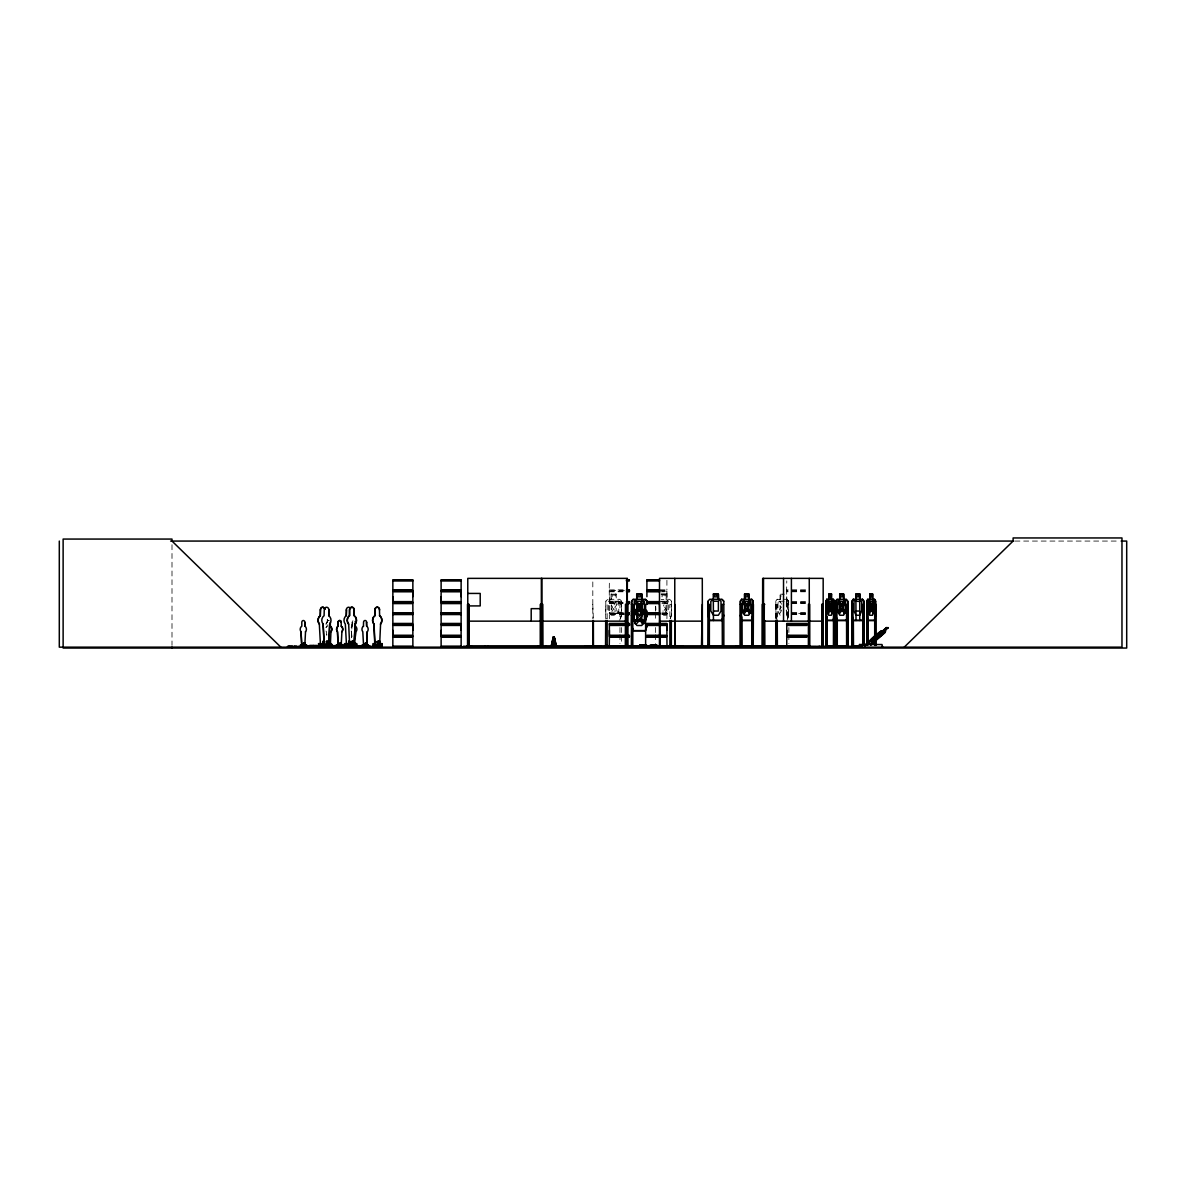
<?xml version="1.0" encoding="UTF-8"?>
<svg xmlns="http://www.w3.org/2000/svg" width="1186" height="1186" viewBox="0 0 1186 1186"><rect width="100%" height="100%" fill="white"/><g stroke="black" fill="none" stroke-linecap="round" stroke-linejoin="round"><path stroke-width="0.75" stroke-dasharray="5 3.75" d="M609.382 596.691L609.382 601.673L612.599 607.217L609.204 613.607L624.385 613.607L609.352 613.592L610.864 613.458L613.711 608.374C615.83 616.32 622.072 614.748 614.763 607.262C621.597 600.264 616.053 598.248 613.622 606.031C613.577 600.917 608.033 599.701 609.382 603.585L609.367 618.721M666.903 596.691L666.903 589.857L659.505 589.798M786.778 596.691L786.644 602.236L787.978 602.295M624.444 590.495L609.233 590.495L609.382 580.903M666.917 618.721L667.14 602.444L661.996 602.295M787.978 590.495L786.615 590.495L786.778 580.903M786.778 589.857L788.112 589.798M788.112 601.613L786.763 601.613L786.644 590.435M351.323 636.096L352.049 624.073A5.352 4.625 -90 0 0 352.791 622.961M351.412 637.816L352.049 624.073M609.382 589.916L624.385 589.798M666.932 603.526L661.907 603.585M661.921 613.963L668.178 613.488L664.694 607.262C671.825 600.057 665.539 598.456 663.552 606.031M786.778 613.458L788.082 613.088M787.119 620.352L788.69 615.282L788.69 601.154L787.074 599.286M787.608 618.781L788.69 615.282M619.655 620.352L621.42 615.252M620.382 618.781L621.597 615.282L621.597 601.154L619.729 599.286L607.469 599.286L605.794 601.169L605.794 615.282L606.876 618.781M670.164 618.647L671.335 615.252M670.312 618.781L671.513 615.282L671.513 601.154L669.66 599.286L661.165 599.464M786.644 602.177L786.763 618.721M609.248 602.236L624.444 602.295M786.733 613.547L788.082 613.977M667.081 591.102L659.535 591.102M609.248 590.435L609.367 601.613L624.385 601.613M781.559 610.019C779.246 617.565 776.637 611.175 781.396 607.217C776.652 603.481 779.513 597.344 781.515 604.489M775.733 618.632L775.718 601.169L777.186 599.286M776.919 604.371L776.919 618.632L775.955 615.252L775.822 601.169L777.245 599.464M605.972 601.243L607.558 599.464M663.997 613.607L667.14 613.281L661.921 613.073M624.385 613.933L609.144 613.755L624.385 613.088M609.411 612.791L624.355 612.821M666.888 614.585L661.892 614.585M786.778 612.806L788.156 612.806M1014.934 541.068L1119.376 541.068M791.759 589.798L806.436 589.798M659.535 590.495L667.081 590.48M791.685 590.495L806.569 590.495M609.248 591.206L624.444 591.102M786.644 591.147L787.978 591.102M791.685 591.102L806.569 591.102M609.367 591.784L624.385 591.784M659.505 591.784L666.917 591.784L667.036 602.236M786.763 591.784L788.112 591.784M791.759 591.784L806.436 591.784M660.987 594.023L666.25 594.023L666.072 599.464L668.711 601.228L668.711 611.042L666.072 615.252L661.165 615.252M616.157 594.201L611.235 594.201L611.235 599.464L608.611 601.228L608.611 611.042L611.235 615.252L616.157 615.252L618.781 611.042L618.781 601.228L616.157 599.464L616.32 594.023L611.057 594.023L611.057 599.286M661.165 594.201L666.072 594.201M777.082 599.286L780.255 599.464L780.255 594.201L784.154 594.201L780.003 594.023L780.151 599.464L778.001 601.228L778.001 611.042L780.151 615.252M784.302 599.286L787.178 599.286M661.165 601.228L666.072 601.228L666.072 611.042L662.796 611.042M784.154 601.228L780.151 601.228L780.151 611.042M787.015 599.464L788.69 601.154M659.505 601.613L666.917 601.613M791.774 601.613L806.436 601.613M791.685 602.295L806.569 602.295M609.233 602.903L624.444 602.903M664.086 602.903L667.066 602.903M786.615 602.903L787.978 602.903M791.685 602.903L806.569 602.903M609.367 603.585L624.385 603.585M786.763 603.585L788.112 603.585M791.759 603.585L806.436 603.585M592.792 604.371L593.356 618.707M621.42 604.371L619.967 604.371L619.967 618.632M671.335 604.371L669.882 604.371L669.882 618.632M775.733 604.371L777.245 604.371L777.245 618.632M788.868 604.371L787.371 604.371L787.371 618.632M661.892 612.791L666.903 612.806M791.774 612.806L806.421 612.806M791.759 613.073L806.45 613.088M661.892 613.473L666.903 613.458M791.759 613.592L806.45 613.473L794.175 613.607M791.759 613.963L806.45 613.977M624.37 614.556L609.411 614.585M786.792 614.585L788.156 614.556M791.774 614.556L806.421 614.556M775.822 615.282L777.141 620.53M327.114 622.309L327.232 622.309A1.779 1.542 -90 0 1 329.174 620.589A1.779 1.542 -90 0 0 327.114 622.309L327.232 626.164A3.573 3.084 -90 0 0 326.106 627.468M352.272 626.164L352.168 622.309L352.272 626.164A3.573 3.084 -90 0 0 351.145 627.468M327.232 626.164L327.114 626.164A3.573 3.084 -90 0 0 325.987 627.468M351.871 636.926L351.53 631.767L351.768 636.926M666.962 613.607L663.641 608.374M788.868 627.542L788.868 632.894M788.868 634.673L788.868 643.598M788.586 601.154L788.542 618.632M787.682 604.371L787.682 618.632M786.303 601.228L786.303 611.042M780.862 595.075L780.862 596.84M776.059 604.371L776.059 618.632M671.335 601.228L671.335 618.632M666.917 580.325L666.903 589.798M655.725 606.461L655.902 610.004M655.621 606.15L655.621 611.502M655.621 613.281L655.621 620.411M655.621 627.542L655.621 632.894M655.621 634.673L655.621 643.598M621.42 601.228L621.42 618.632M621.42 627.542L621.42 643.598M619.967 627.542L619.967 632.894M619.967 634.673L619.967 643.598M607.158 618.632L607.158 604.371L605.705 604.371L605.705 618.632M592.807 581.926L592.807 618.707M172 544.73L172 645.332M351.634 631.767A3.573 3.084 -90 0 1 351.145 631.041M352.168 622.309A1.779 1.542 -90 0 1 352.939 620.767M325.987 631.041A3.573 3.084 -90 0 0 326.476 631.767L326.758 635.207L326.476 631.767A3.573 3.084 -90 0 1 326.106 631.041M615.267 595.075L612.109 595.075L612.109 596.84L615.267 596.84L615.267 595.075M665.198 595.075L662.04 595.075L662.04 596.84L665.198 596.84L665.198 595.075M616.157 601.228L611.235 601.228L611.235 611.042L616.157 611.042L616.157 601.228M326.046 624.073A5.352 4.625 -90 0 0 326.787 617.61A5.352 4.625 -90 0 1 325.883 624.073"/><path stroke-width="1.5" d="M392.848 635.266L392.848 625.437L412.861 625.437L412.847 635.266L392.848 635.266L392.862 630.344M392.848 601.613L392.848 591.784L412.861 591.784L412.847 601.613L392.848 601.613L392.862 596.691M412.847 630.344L412.847 625.437M412.847 596.691L412.847 591.784M441.118 635.266L441.118 625.437L461.132 625.437L461.117 635.266L441.118 635.266L441.133 630.344M441.118 601.613L441.118 591.784L461.132 591.784L461.117 601.613L441.118 601.613L441.133 596.691M461.117 630.344L461.117 625.437M461.117 596.691L461.117 591.784M624.385 635.266L609.367 635.266L609.382 630.344M666.903 630.344L666.903 625.437L646.904 625.437M806.777 635.266L786.763 635.266L786.778 630.344M585.054 646.933L601.109 647.126L601.109 646.266M585.054 646.34L601.109 646.281M619.611 647.126L619.626 646.266M635.666 646.933L609.263 646.77L609.367 637.238L624.385 637.238M635.666 646.34L609.411 646.444M667.021 647.126L666.903 637.238L646.904 637.238M667.021 646.34L656.911 646.474M683.077 646.933L656.911 646.726M683.077 646.34L656.911 646.444M553.284 647.022L553.699 636.882M305.528 631.767L304.787 645.525L301.689 645.525L301.051 631.767A3.573 3.084 -90 0 1 301.807 626.164L301.807 622.309A1.779 1.542 -90 0 1 303.349 620.53A1.779 1.542 -90 0 1 304.891 622.309L304.891 626.164A3.573 3.084 -90 0 1 305.528 631.767L305.425 631.767M328.715 644.739L329.678 624.103A5.352 4.625 -90 0 0 328.715 615.697L328.893 609.915L328.715 615.697M330.316 645.525L330.968 631.767A3.573 3.084 -90 0 0 330.316 626.164L330.316 622.309M341.168 645.525L341.909 631.767A3.573 3.084 -90 0 0 341.271 626.164L341.168 622.309A1.779 1.542 -90 0 0 339.611 620.53A1.779 1.542 -90 0 0 338.069 622.309L338.069 626.164A3.573 3.084 -90 0 0 337.432 631.767L338.069 645.525L341.271 645.525M348.669 624.088L348.491 624.088A5.352 4.625 -90 0 1 349.455 615.682L349.455 609.9A2.668 2.313 -90 0 1 351.768 607.232A2.668 2.313 -90 0 1 354.095 609.9L354.095 615.682A5.352 4.625 -90 0 1 355.044 624.088L354.095 644.71L355.207 624.088A5.352 4.625 -90 0 0 354.258 615.682L354.258 609.9A2.668 2.313 -90 0 0 351.945 607.232A2.668 2.313 -90 0 0 349.618 609.9L349.618 615.682A5.352 4.625 -90 0 0 348.669 624.088L349.618 644.71M355.163 643.79C354.495 642.412 353.487 649.854 356.008 631.767A3.573 3.084 -90 0 0 355.37 626.164L355.37 622.309A1.779 1.542 -90 0 0 355.163 621.42M366.533 645.51L367.289 631.753L366.637 645.51L363.45 645.51M378.082 644.695L374.82 644.695L373.872 624.073A5.352 4.625 -90 0 1 374.82 615.653L374.82 609.886A2.668 2.313 -90 0 1 377.148 607.202A2.668 2.313 -90 0 1 379.461 609.886L379.624 615.653A5.352 4.625 -90 0 1 380.587 624.073L379.624 644.695M331.116 645.747L330.924 643.657M337.432 645.614L320.516 645.851M304.58 644.102L303.142 643.672L304.609 643.568M323.155 642.723C322.933 640.336 324.386 643.494 323.926 641.522M323.882 642.086C324.682 642.026 323.111 642.278 324.445 642.16M327.84 641.656C327.647 642.471 328.611 642.515 327.01 641.656M340.426 643.731L339.67 643.598L340.96 643.479M340.782 643.375L339.493 643.79L340.871 644.176M349.396 641.789L349.218 642.56L350.211 641.433M349.307 642.664L348.536 642.086L349.633 641.611M349.277 642.56L348.699 641.522L350.33 642.56M353.873 641.789L351.605 642.278M351.605 641.937L354.051 642.189L352.909 641.626M355.044 644.102L354.214 643.79L355.044 643.479M365.673 643.39C366.192 644.517 365.244 643.005 366.326 644.087M366.029 643.968L364.977 644.087M377.444 642.501L378.749 641.433M378.349 642.56C381.18 641.952 375.903 642.041 377.919 641.789M378.601 641.463C380.647 643.064 376.599 642.115 378.897 641.463M377.8 642.664L377.059 641.759L378.349 642.041M378.571 641.611L379.135 642.16L377.326 641.759M303.779 644.102L304.402 643.479M323.526 642.263L323.407 642.071M327.603 642.175L326.535 641.878L326.832 642.604M329.841 643.375L329.812 644.102M340.13 643.909L340.367 644.013M348.847 641.463L350.359 642.723L349.381 642.263M349.781 641.552L349.811 641.789M353.384 641.448L351.901 642.367L353.947 642.115M353.873 642.441L351.634 642.278M353.458 641.834L351.871 641.537M357.075 646.859L356.319 647.111L356.823 643.642L354.658 643.479M366.163 643.346L365.733 643.553M366.237 643.879L365.792 643.494M378.512 642.56L377.4 641.789M377.622 642.204L378.319 642.723M551.935 647.022L553.477 636.882M551.594 647.022L553.432 636.882L554.218 636.882L556.59 647.022L554.203 636.882M833.209 620.352L834.143 615.252M874.453 620.53L875.594 615.282L875.594 601.154L874.571 599.286L867.692 599.286L866.877 601.243L866.862 645.377M875.594 615.282L874.601 620.53L867.663 620.53L866.773 615.282M551.09 647.022L553.343 636.882L550.971 647.022M756.846 646.34L756.846 646.933M770.351 646.34L770.455 647.052M859.85 647.052L859.791 644.532M846.27 620.53L847.738 615.282L847.738 601.154L846.241 599.286L837.019 599.286L835.759 601.169L835.759 615.282L836.99 620.53L846.389 620.53L847.738 615.282M863.838 645.377L863.868 601.124L863.704 615.252L862.37 620.352L853.223 620.352M862.474 620.53L863.838 615.282M323.037 642.56L322.711 641.834M326.817 642.782L326.521 641.567L327.514 642.13M329.752 644.176L330.004 643.479M349.144 642.501L348.877 641.463M353.191 642.738L351.782 641.641M352.894 642.59L353.087 641.537M365.51 644.087L365.244 643.331L365.599 644.087M751.657 620.53L753.229 615.282L751.761 620.53L741.576 620.53L740.36 615.282M756.549 646.34L756.624 647.156M326.639 642.427L327.455 642.471M329.916 643.909L329.411 644.013M339.908 643.598L340.53 644.117M830.482 646.34L830.571 647.156M841.082 646.34L841.156 647.156M846.626 647.007L846.522 604.371L847.975 604.371L847.96 647.156M322.977 641.923L324.43 641.952M328.122 641.967L328.492 642.456M349.974 641.789L350.537 641.878M377.815 642.56L377.622 641.937M378.601 642.175L377.741 641.789M639.076 606.372L639.373 605.557L639.002 606.357M744.764 647.052L744.927 646.266L744.956 647.156M770.396 647.126L748.766 646.266M770.93 647.052L771.093 646.266L771.122 647.156M771.004 647.007L780.225 647.052M780.314 646.34L780.418 647.156M647.067 615.252L645.317 620.352L633.205 620.352M647.245 615.282L645.436 620.53L633.072 620.53L631.456 615.282M647.067 625.511L645.317 630.596L633.205 630.596L631.634 625.511M647.245 625.541L645.436 630.774L633.087 630.774L631.456 625.541L631.634 601.243L633.131 599.286L645.392 599.286L647.245 601.154M723.638 615.252L721.889 620.352L709.777 620.352M723.816 615.282L722.007 620.53L709.643 620.53L708.012 615.282M326.224 641.952L328.285 641.567M328.448 642.056L327.721 641.952M328.463 642.456L327.351 641.67L328.285 642.693M352.538 641.937L352.538 642.397M353.813 642.234L353.146 641.819M884.222 631.011L876.662 638.409L871.132 641.092L886.505 627.527L882.71 631.145M540.238 647.126L540.223 645.599L542.966 645.599M540.994 647.007L540.831 645.599M825.93 647.156L825.975 601.169L826.864 599.286M826.064 601.243L826.909 599.464M867.841 599.286L867.01 601.243L867.811 620.53M884.771 632.257L885.512 630.893L874.556 641.226C856.737 652.374 874.542 634.525 881.509 630.893L882.784 631.026M322.725 641.522L322.859 642.634M327.573 641.67L328.151 641.493M353.932 641.937L353.487 642.234M835.878 647.156L835.878 601.169L837.197 599.464M851.904 647.156L851.859 601.169L853.283 599.286M862.578 620.53L853.09 620.53L852.022 615.252L852.141 601.243L853.342 599.464M741.724 599.286L740.257 601.169L740.36 647.156M741.784 599.464L740.494 601.243L740.464 647.156M461.146 646.726L440.984 647.067M287.842 647.111C286.152 643.079 301.704 649.661 299.005 645.851M291.548 647.111L291.86 647.126M291.756 647.096L292.127 646.296M301.748 647.126L301.97 644.813M319.79 646.444L302.801 645.896L301.985 646.666M306.047 647.111L306.448 647.067M306.24 647.096L306.611 644.813L304.772 644.813L304.772 646.296M306.952 647.111L287.249 647.126M309.635 645.851L309.353 647.126M316.395 647.126L317.581 645.896M320.709 643.627L320.368 647.082M321.539 647.052L322.636 647.037L320.739 646.414M323.986 647.082L324.504 643.657M326.758 647.111L325.794 647.082L327.544 646.889M326.402 647.111L325.527 647.067M328.27 646.889L328.715 647.052M330.612 647.111L331.961 645.851M328.715 645.896L328.715 643.657L331.457 643.657L331.457 646.444L329.738 647.126M331.784 647.126L331.131 646.666M333.74 646.429L333.74 646.666M335.045 645.851L334.585 647.111L335.208 646.296M338.351 644.813L338.129 647.126M341.346 647.126L342.932 647.111L342.635 644.813M342.028 647.111L342.991 644.813L341.153 644.813M346.727 643.627L346.193 647.052L347.29 647.037M348.091 646.696L346.742 646.414M349.9 646.429C348.313 647.334 351.753 647.393 349.9 646.429L349.885 643.642M352.42 646.889L351.634 647.096L352.835 647.067M353.813 646.859L353.902 646.859M359.654 647.037L358.572 647.052L361.018 647.037L359.951 647.082M363.731 644.799L363.791 646.859M375.25 643.627L374.732 647.052L377.178 647.037L376.081 647.052M633.205 599.464L631.634 601.243L631.352 647.156M631.456 611.427L633.131 609.545L636.719 609.545L636.719 604.282L641.982 604.282L641.982 609.545L645.392 609.545L647.245 611.398M631.634 611.487L633.205 609.723L645.317 609.723M866.047 644.458L869.427 641.241M392.862 613.458L412.891 613.073L412.847 603.585L392.848 603.585L392.848 613.058M392.833 647.141L412.891 646.741L412.847 637.238L392.848 637.238L392.848 646.726M441.133 613.458L461.146 613.088M646.919 613.458L659.505 613.088M646.889 647.141L649.824 646.741M904.236 647.156L1013.111 541.068L1013.111 537.955L1121.971 537.955L1121.971 647.156L59.3 647.156L59.3 541.068M350.122 641.967L348.699 641.789M856.01 599.464L854.009 601.228L854.009 611.042L856.01 615.252L859.717 615.252L861.703 611.042L861.703 601.228L859.717 599.464M884.326 631.145L888.329 627.661L886.431 627.646M874.453 641.092L884.875 632.212M866.106 644.383L880.709 631.871L866.432 644.383M866.477 644.843L871.666 640.307M870.331 644.413L884.934 631.916L871.028 644.887M870.657 644.413L884.934 631.916M870.702 644.887L885.305 632.39M339.997 644.161L340.426 643.509M819.17 647.052L819.259 646.266L819.289 647.156M323.378 641.789L323.778 641.463M636.897 609.723L634.258 611.472L634.258 621.301L636.897 625.511L641.804 625.511L644.443 621.301L644.443 611.472L641.804 609.723M713.453 599.464L710.829 601.228L710.829 611.042L713.453 615.252L718.375 615.252L720.999 611.042L720.999 601.228L718.375 599.464L718.375 594.201L713.275 594.023L713.453 620.53M857.004 647.052L842.801 647.052M735.468 647.052L744.867 646.933M299.984 647.082L300.28 646.726M303.72 647.156L304.535 647.111M307.93 647.156L308.82 647.141M330.034 646.77L330.938 647.126M331.087 646.889L332.036 646.666L332.036 644.813L330.212 644.813M351.708 647.126L351.323 646.741M355.889 647.141L354.925 647.067L356.526 647.111M356.838 647.126L356.719 644.813M367.215 647.111L368.357 646.652L368.357 644.799L366.533 644.799L366.533 646.281M368.653 647.111L355.578 646.652M382.129 646.726L382.203 643.627L379.446 643.627M381.759 647.111L382.188 646.414L300.859 646.296L300.859 644.813M463.237 647.052L471.361 647.052M605.32 647.052L605.542 646.266M323.926 642.738L323.6 642.441M170.606 541.068L1013.674 541.068M1121.141 541.068L1126.7 541.068L1126.7 648.045L63.125 648.045L63.125 539.067L172 539.067L172 541.068L280.86 647.156M392.833 579.939L412.891 579.939M441.103 579.939L461.146 579.939M626.43 579.91L629.395 579.939M646.889 579.939L659.505 579.939M441.103 580.31L461.146 580.325M626.46 580.31L629.395 580.325M646.889 580.31L659.505 580.28M392.862 580.903L412.847 580.903M441.133 580.903L461.117 580.903M626.416 580.903L629.366 580.903M646.919 580.903L659.505 580.903M626.445 589.798L629.381 589.798M659.505 589.798L646.904 589.798L646.904 580.325M392.714 590.495L413.01 590.495M440.97 590.495L461.265 590.495M626.549 590.495L629.529 590.495M646.77 590.495L659.535 590.495M392.714 591.102L413.01 591.102M440.97 591.102L461.265 591.102M626.549 591.102L629.529 591.102M646.77 591.102L659.535 591.102M626.445 591.784L629.381 591.784M659.505 591.784L646.904 591.784L646.919 596.691M467.862 593.43L480.211 593.43L480.211 605.913L467.862 605.913M744.541 599.286L744.541 594.023L748.944 594.023L748.944 599.286M831.342 594.201L831.342 599.464L832.75 601.228L832.75 611.042L831.342 615.252L828.732 615.252L827.324 611.042L827.324 601.228L828.732 599.464L828.777 594.023L831.594 594.023L831.49 599.464M856.01 620.53L855.877 594.023L859.969 594.023M713.453 594.201L718.375 594.201L718.553 599.286M744.689 594.201L748.796 594.201M828.732 594.201L831.49 594.201M856.01 594.201L859.835 594.201L859.791 601.421L856.01 601.228M741.621 599.286L751.716 599.286L753.229 601.154L751.613 599.286M826.716 599.286L833.402 599.286L834.395 601.154L834.395 615.282L833.284 620.53L826.686 620.53M853.134 599.286L862.548 599.286M713.453 601.228L718.375 601.228L718.375 611.042L713.453 611.042M825.975 601.169L825.827 615.282L826.835 620.53M833.254 599.286L834.395 601.154M847.738 601.154L847.619 647.156M874.423 599.286L875.594 601.154M626.445 601.613L629.381 601.613M646.904 601.613L659.505 601.613M392.714 602.295L413.01 602.295M440.97 602.295L461.265 602.295M626.549 602.295L629.529 602.295M646.77 602.295L659.535 602.295M392.714 602.903L413.01 602.903M440.97 602.903L461.265 602.903M626.549 602.903L629.529 602.903M646.77 602.903L659.535 602.903M626.445 603.585L629.381 603.585M646.904 603.585L659.505 603.585M626.934 604.371L625.482 604.371L625.318 647.156M631.352 604.371L632.805 604.371L632.805 647.156M647.067 604.371L645.629 604.371L645.629 645.377M659.505 604.371L660.305 647.156M674.76 604.371L675.323 647.156M702.29 604.371L701.489 647.156M707.923 604.371L709.376 604.371L709.361 647.156M723.638 604.371L722.185 604.371L722.348 647.156M740.286 604.371L741.784 604.371M764.762 604.371L762.257 604.371L762.257 647.156L762.138 645.599L764.896 645.599M823.173 604.371L821.75 604.371L821.75 647.156L821.631 645.599L823.306 645.599L823.292 647.156M825.93 604.371L826.701 604.371L826.79 647.156M835.804 604.371L837.272 604.371M851.904 604.371L853.357 604.371M866.862 604.371L867.663 604.371L867.663 643.598M320.457 644.695L319.33 624.073A5.352 4.625 -90 0 1 320.294 615.653L320.457 609.886A2.668 2.313 -90 0 1 325.008 609.189M346.297 615.653L346.46 609.886L346.297 615.653A5.352 4.625 -90 0 0 345.334 624.073L346.46 644.695M374.82 609.886L374.998 609.886A2.668 2.313 -90 0 1 377.311 607.202A2.668 2.313 -90 0 1 379.624 609.886L379.461 609.886M856.01 611.042L859.717 611.042M392.862 612.806L412.847 612.806M441.133 612.806L461.117 612.806M626.416 612.806L629.366 612.806M646.919 612.806L659.505 612.806M626.46 613.073L629.395 613.073M461.146 613.592L441.103 613.473L461.132 613.607M626.43 613.473L629.395 613.473L626.46 613.607M461.146 613.977L441.103 613.963L441.133 623.451L461.132 623.451L461.132 613.977M626.46 613.933L629.395 613.933M646.889 613.963L659.505 613.977M392.862 614.556L412.847 614.556M441.133 614.556L461.117 614.556M626.416 614.556L629.366 614.556M646.919 614.556L659.505 614.556M835.759 615.282L837.094 620.53M852.008 615.282L853.119 620.53M320.294 615.653L320.457 609.886M374.82 615.653L374.998 609.886M379.624 615.653L379.461 615.653A5.352 4.625 -90 0 1 380.41 624.073L380.587 624.073M741.68 620.352L751.657 620.352M826.761 620.352L833.358 620.352M837.079 620.352L846.3 620.352M867.737 620.352L874.527 620.352M467.773 621.153L626.934 621.153M659.505 621.153L702.29 621.153M762.657 621.153L823.173 621.153M304.787 622.309L304.891 626.164M338.069 622.309L338.188 622.309A1.779 1.542 -90 0 1 339.73 620.53A1.779 1.542 -90 0 1 341.271 622.309L341.168 622.309M366.637 626.149L366.533 622.294L366.637 626.149A3.573 3.084 -90 0 1 367.289 631.753M609.367 623.451L624.385 623.451M626.445 623.451L629.381 623.451M646.904 623.451L666.917 623.451M786.763 623.451L806.777 623.451M319.33 624.073L319.494 624.073A5.352 4.625 -90 0 1 320.457 615.653M329.678 624.103L328.893 644.739L324.089 644.739L323.126 624.103L324.252 644.739M373.872 624.073L374.035 624.073A5.352 4.625 -90 0 1 374.998 615.653M392.714 624.147L413.01 624.147M440.97 624.147L461.265 624.147M609.233 624.147L624.444 624.147M626.549 624.147L629.529 624.147M646.77 624.147L667.066 624.147M786.615 624.147L806.91 624.147M392.714 624.755L413.01 624.755M440.97 624.755L461.265 624.755M609.233 624.755L624.444 624.755M626.549 624.755L629.529 624.755M646.77 624.755L667.066 624.755M786.615 624.755L806.91 624.755M624.385 625.437L609.367 625.437L609.367 635.266M626.445 625.437L629.381 625.437M806.777 625.437L786.763 625.437L786.763 635.266M330.212 623.599L330.316 626.164M338.069 626.164L338.188 622.309M341.271 626.164L341.168 626.164A3.573 3.084 -90 0 1 341.805 631.767L341.909 631.767M363.45 626.149L363.553 622.294A1.779 1.542 -90 0 1 365.095 620.5A1.779 1.542 -90 0 1 366.637 622.294M886.55 627.779L888.151 627.779M886.09 628.209L887.113 628.209L884.815 629.321M885.512 630.893L884.504 631.026M881.406 631.011L885.616 631.026M301.051 631.767L301.807 645.525M330.968 631.767L330.85 631.767A3.573 3.084 -90 0 0 330.212 626.164M626.445 635.266L629.381 635.266M646.904 635.266L666.917 635.266L666.917 625.437M392.714 635.948L413.01 635.948M440.97 635.948L461.265 635.948M609.233 635.948L624.444 635.948M626.549 635.948L629.529 635.948M646.77 635.948L667.066 635.948M786.615 635.948L806.91 635.948M392.714 636.556L413.01 636.556M440.97 636.556L461.265 636.556M609.233 636.556L624.444 636.556M626.549 636.556L629.529 636.556M646.77 636.556L667.066 636.556M786.615 636.556L806.91 636.556M626.445 637.238L629.381 637.238M806.777 637.238L786.763 637.238L786.763 646.726M303.586 643.183L303.586 646.296L303.453 643.183L304.995 643.183M328.878 643.183L330.434 643.183L330.375 646.429M341.375 646.296L341.375 643.183L339.833 643.183L339.833 646.296M353.932 643.183L355.474 643.183M366.756 643.168L365.214 643.168L365.332 646.281M320.294 644.695L323.541 644.695M349.455 644.71L352.716 644.71M639.921 644.932L639.921 645.821L639.847 644.932L646.518 644.932L646.518 645.821M309.635 645.406L313.193 645.406M313.43 645.451L316.988 645.451M335.638 645.406L338.677 645.406M341.034 645.421L342.369 645.421M365.955 645.406L367.734 645.406M593.519 645.599L592.629 645.599L592.629 647.156M605.542 645.599L607.321 645.599L607.321 647.156M625.318 645.599L628.076 645.599L627.913 647.067M645.451 645.599L646.904 645.599M659.416 645.599L660.291 645.599M674.597 645.599L675.679 647.156M701.489 645.599L702.349 645.599L702.409 647.156L702.29 578.368L659.505 578.368L659.446 647.156M723.801 645.599L722.022 645.599L722.022 647.156M775.585 645.599L777.393 645.599M808.333 645.599L809.845 645.599M825.797 645.599L827.309 645.599M833.387 645.599L834.9 645.599L834.825 647.156L834.766 604.371L833.521 604.371L833.432 647.156M835.656 645.599L837.405 645.599L837.39 647.156M848.123 645.599L846.374 645.599L846.404 647.156M853.505 645.599L851.756 645.599L851.77 647.156M341.687 645.866L345.156 646.429M368.327 645.851L370.521 646.414M467.566 645.821L808.808 645.821M294.588 645.999L296.96 645.999M320.887 645.999L322.384 645.999M330.968 645.999L333.34 645.999M356.378 645.985L358.706 645.985M607.321 646.044L610.879 646.044M632.968 646.044L640.114 646.044M666.161 646.044L669.719 646.044M709.539 646.044L722.022 646.044M741.591 646.044L752.087 646.044M777.052 646.044L787.548 646.044M826.79 646.044L833.906 646.044M837.019 646.044L846.774 646.044M853.134 646.044L861.036 646.044M441.162 646.444L461.087 646.444L441.133 646.459M546.138 647.052L537.836 646.266L537.836 647.156M723.964 646.34L723.964 646.933M744.956 646.266L735.631 646.266L735.661 647.156M770.411 646.266L748.737 646.266L748.737 647.156M771.019 646.34L780.418 646.266M784.198 647.156L784.198 646.266L816.339 646.266L816.324 647.156M817.376 647.156L817.376 646.266L841.437 646.266L841.497 647.007L817.539 647.052M842.623 647.156L842.623 646.266L857.167 646.266L857.167 647.156M315.372 646.666L327.499 646.666M329.397 646.666L345.304 646.666M353.176 646.652L349.618 647.067M609.382 646.459L624.37 646.459M627.987 646.459L629.366 646.459M786.778 646.459L806.762 646.459M382.263 646.726L287.546 646.889M546.049 646.933L538.029 647.052M627.972 647.052L627.928 604.371M546.049 646.34L545.945 647.156M784.376 647.052L816.442 647.052M758.121 646.34L758.032 647.156M859.109 647.052L858.96 646.266L858.931 647.156M828.821 646.266L828.955 647.052M882.592 646.34L882.532 647.156M827.947 647.052L827.858 646.266L827.828 647.156M748.692 599.464L750.842 601.228L750.842 611.042L748.692 615.252L744.689 615.252L742.54 611.042L742.54 601.228L744.689 599.464L744.645 594.023M843.542 599.464L845.514 601.228L845.514 611.042L843.542 615.252L839.851 615.252L837.879 611.042L837.879 601.228L839.851 599.464L839.836 594.023L843.661 594.201L843.795 599.286M721.889 599.464L723.638 601.228M645.317 599.464L647.067 601.228M881.509 630.893L879.701 632.227M862.459 599.271L863.897 601.346L862.489 599.493M846.181 599.464L847.501 601.228M362.664 645.792L347.261 645.851L347.261 643.627L344.518 643.627L344.518 646.414M627.157 646.933L627.364 578.368M639.298 605.142L639.491 606.357M802.878 646.34L802.818 647.156M555.967 647.022L554.129 636.882L555.092 643.642M826.064 615.252L826.909 620.352M553.936 636.882L554.751 647.022M374.035 624.073L374.998 644.695M363.553 645.51L362.797 631.753A3.573 3.084 -90 0 1 363.553 626.149M338.188 645.525L337.55 631.767A3.573 3.084 -90 0 1 338.188 626.164M882.043 647.156L882.043 644.532L859.376 644.532L859.376 647.156M875.965 645.377L875.965 604.371L874.705 604.371L874.705 638.246M875.446 601.154L875.49 645.377M875.164 618.632L875.164 638.246M875.164 641.804L875.164 645.377M874.705 641.804L874.705 645.377M872.703 599.286L872.703 594.023L869.664 594.023L872.6 594.201L872.466 599.464L873.904 601.228L873.904 611.042L872.466 615.252L869.768 615.252L868.315 611.042L868.315 601.228L869.768 599.464L869.812 594.023L869.901 599.464M868.137 620.411L868.137 643.598M867.337 604.371L867.337 645.377M865.172 644.532L865.172 647.156M864.787 644.532L864.787 647.156M864.209 645.377L864.209 604.371L862.741 604.371L862.741 645.377M863.097 618.632L863.097 645.377M861.748 644.532L861.748 647.156M859.717 594.201L859.761 620.5M856.114 594.201L856.114 599.464M853.357 620.411L853.49 647.156M853.297 645.599L853.134 647.156M853.001 604.371L853.001 647.156M852.764 645.599L852.823 647.156M852.26 616.853L852.26 645.377M852.141 645.599L852.141 647.156M847.738 645.599L847.738 647.156M847.382 645.599L847.382 647.156M847.13 645.599L847.071 647.156M846.893 620.411L846.745 647.156M843.661 599.464L843.676 594.023L839.718 594.023L839.718 599.286M837.272 618.632L837.272 647.156M836.901 604.371L837.019 647.156M836.723 645.599L836.664 647.156M836.352 645.599L836.412 647.156M836.174 604.371L836.174 647.156M835.685 645.599L835.685 647.156M834.381 645.599L834.381 647.156M834.247 601.154L834.143 647.156M833.995 620.411L833.906 647.156M828.792 646.266L828.792 647.156M827.176 616.853L827.265 647.156M826.538 645.599L826.464 647.156M826.39 620.411L826.39 645.377M825.871 645.599L825.841 647.156M823.173 647.156L823.173 578.368L762.657 578.368L762.539 647.156M822.773 604.371L822.773 647.156M822.535 645.599L822.595 647.156M822.328 645.599L822.387 647.156M822.15 604.371L822.031 647.156M809.697 647.156L809.712 604.371L808.467 604.371L808.378 647.156M809.252 578.368L809.341 647.156M808.926 620.5L809.089 647.156M808.837 645.599L808.837 647.156M791.403 578.368L791.403 621.153M783.531 578.368L783.531 621.153M777.245 620.411L777.379 647.156M777.156 645.599L777.052 647.156M776.919 620.411L776.919 647.156M776.682 645.599L776.741 647.156M776.296 645.599L776.296 647.156L776.059 620.411M775.777 645.599L775.822 647.156M775.733 620.411L775.733 647.156M768.054 646.266L768.054 647.156M764.762 620.5L764.851 647.156M764.392 645.599L764.392 647.156M764.303 604.371L764.14 647.156M763.977 604.371L763.977 647.156M763.665 604.371L763.784 647.156M763.517 578.368L763.428 647.156M763.102 645.599L763.043 647.156M762.894 645.599L762.835 647.156M757.795 645.821L757.795 647.156M755.156 645.821L755.156 647.156M753.54 647.156L753.54 645.599L751.761 645.599L751.776 647.156M753.125 601.154L753.229 647.156L753.406 604.371L751.909 604.371L751.998 647.156M752.991 601.228L752.991 615.252M752.858 645.599L752.902 647.156M752.413 645.599L752.458 647.156M752.235 616.853L752.087 647.156M748.692 594.201L748.796 599.464M741.917 647.156L741.917 645.599L740.138 645.599L740.138 647.156M741.784 616.853L741.784 647.156M741.458 604.371L741.591 647.156M741.22 645.599L741.28 647.156M723.845 647.156L723.816 601.154L721.948 599.286L709.688 599.286L708.012 601.169L707.805 647.156M723.475 645.599L723.46 647.156M709.539 647.156L709.539 645.599L707.745 645.599L707.701 647.156M709.198 645.599L709.198 647.156M708.19 601.243L708.19 615.252M708.086 645.599L708.086 647.156M701.652 645.599L701.652 647.156M683.077 646.266L683.077 647.156M680.186 645.821L680.186 647.156M674.775 578.368L674.76 647.156L674.686 645.599M673.055 645.821L673.055 647.156M671.498 647.156L671.498 645.599L669.719 645.599L669.719 647.156M671.335 620.411L671.335 647.156M671.172 645.599L671.172 647.156M670.06 645.599L670.06 647.156M669.882 620.411L669.882 647.156M656.925 645.821L656.925 644.932L650.254 644.932L650.254 645.821M654.272 644.932L654.272 645.821M653.649 644.932L653.575 645.821M652.952 644.932L652.952 645.821M651.47 644.932L651.618 645.821M645.228 644.932L645.288 645.821M643.865 644.932L643.865 645.821M643.168 644.932L643.242 645.821M642.53 644.932L642.53 645.821M641.982 599.286L641.982 594.023L636.719 594.023L636.719 599.286M641.211 644.932L641.211 645.821M641.063 644.932L641.063 645.821M635.666 646.266L635.681 647.156M632.968 647.156L632.968 645.599L631.189 645.599L631.189 647.156M632.642 645.599L632.642 647.156M631.53 645.599L631.53 647.156M629.81 645.821L629.81 647.156M627.097 645.599L627.157 647.156M626.771 647.156L626.934 578.368L467.773 578.368L467.773 647.156M625.659 645.599L625.659 647.156M607.158 620.411L607.158 647.156M606.98 645.599L606.98 647.156M605.868 645.599L605.868 647.156M605.705 620.411L605.542 647.156M593.445 645.599L593.445 647.156L593.371 620.5M592.807 620.5L592.792 647.156M585.054 646.266L585.069 647.156M542.966 647.156L542.803 604.371L540.356 604.371L540.505 647.156L540.638 604.371M542.639 645.599L542.625 647.156M542.032 645.599L542.032 647.156M541.898 578.368L541.898 647.156M541.617 604.371L541.617 647.156M541.35 578.368L541.424 647.156M541.187 645.599L541.231 647.156M540.846 621.138L540.846 608.655L531.195 608.655L531.195 621.138M488.098 645.821L487.98 647.156M485.163 645.821L485.163 647.156M471.554 647.156L471.554 646.266L463.4 646.266L463.43 647.156M470.516 645.821L470.516 647.156M469.167 647.156L469.167 645.599L467.343 645.599L467.358 647.156M468.974 647.156L469.033 604.371L467.492 604.371L467.566 647.156M468.752 604.371L468.752 647.156M468.559 645.599L468.559 647.156M467.966 645.599L468.01 647.156M461.132 580.325L461.117 589.798L441.118 589.798L441.118 580.325M461.132 613.058L461.117 603.585L441.118 603.585L441.118 613.058M461.132 646.726L461.132 637.238L441.118 637.238L441.118 646.726M381.655 643.627L381.655 645.851L373.59 645.851L373.59 643.627M379.787 645.851L379.787 641.166L377.474 641.166L377.667 645.851M379.594 641.166L379.446 645.851M375.784 645.851L375.784 643.627L373.041 643.627L373.041 646.414M368.001 644.799L368.001 646.281M366.622 643.168L366.756 646.281M364.087 646.281L364.087 644.799L362.249 644.799L362.249 646.652M362.619 644.799L362.619 646.281M360.485 645.851L360.574 646.652M356.289 643.642L356.289 645.866M354.421 645.866L354.421 641.196L352.094 641.196L352.094 645.866M354.229 641.196L354.08 645.866M352.286 641.196L352.286 645.866M350.419 645.866L350.419 643.642L347.676 643.642L347.676 646.429M349.129 644.294L349.129 641.166L348.936 644.294M341.257 643.183L341.153 646.296M339.967 643.183L339.967 646.296M338.722 646.296L338.722 644.813L336.883 644.813L336.883 646.666M337.239 644.813L337.328 646.429M331.68 644.813L331.68 646.296M329.041 645.896L329.041 641.211L326.728 641.211L326.728 645.896M328.848 641.211L328.848 645.896M326.921 641.211L326.921 645.896M325.053 645.896L325.053 643.657L322.31 643.657L322.31 646.444M323.126 645.851L323.126 641.166L322.933 645.851M322.844 643.657L322.844 645.896M321.258 645.851L321.258 643.627L318.515 643.627L318.515 646.414M319.049 643.627L319.049 645.851M306.255 644.813L306.255 646.296M304.876 643.183L305.01 646.444M302.341 646.296L302.341 644.813L300.503 644.813L300.503 646.666M172 647.156L172 648.045M320.294 609.886A2.668 2.313 -90 0 1 324.845 609.189M346.297 609.886A2.668 2.313 -90 0 1 350.611 608.537M323.126 624.103A5.352 4.625 -90 0 1 324.089 615.697L324.252 609.915A2.668 2.313 -90 0 1 326.565 607.247A2.668 2.313 -90 0 1 328.893 609.915M832.691 613.295L831.786 613.458L830.244 608.374L828.777 613.31L827.813 613.488L829.651 607.217L828.036 601.109L831.342 601.228L831.342 611.042L828.732 611.042L828.732 601.228L830.2 606.031L831.683 601.258L832.587 601.198L830.808 607.262L832.691 613.295M873.845 613.295L872.911 613.458L871.325 608.374L869.753 613.458L868.819 613.488L870.702 607.217L869.042 601.109L872.466 601.228L872.466 611.042L869.768 611.042L869.768 601.228L871.265 606.031L872.792 601.258L873.726 601.198L871.903 607.262L873.845 613.295M845.322 613.295L844.047 613.458L841.867 608.374C840.266 616.676 835.567 614.289 841.022 607.217C835.893 600.59 840.148 598.085 841.808 606.031C843.424 598.115 847.946 600.531 842.668 607.262L845.322 613.295M750.59 613.295L749.211 613.458L746.839 608.374C744.778 616.735 740.212 614.259 745.935 607.217C740.346 600.457 745.016 598.189 746.78 606.031C748.485 598.218 753.466 600.398 747.699 607.262L750.59 613.295M832.809 646.281L832.75 647.052L832.809 646.281M860.25 646.933L860.25 646.933M643.954 613.295L642.263 613.458L639.447 608.314L636.615 613.31L634.806 613.488L638.246 607.217C631.308 600.131 637.238 598.426 639.284 606.031C641.27 598.456 647.556 600.057 640.425 607.262L643.954 613.295M643.968 623.554L642.263 623.717L639.373 618.632C637.386 626.593 630.893 625.007 638.246 617.476C631.308 610.375 637.238 608.685 639.284 616.275C641.27 608.715 647.571 610.316 640.425 617.506L643.968 623.554M644.443 611.042L641.804 615.252L636.897 615.252L634.258 611.042L634.258 601.228L636.897 599.464L636.897 594.201L641.804 594.201L641.804 599.464L644.443 601.228L644.443 611.042M380.839 646.414C379.09 647.26 382.604 647.215 380.839 646.414M881.331 632.123L874.186 638.409L875.802 638.409L882.947 632.123L881.331 632.123M412.891 580.325L392.833 580.325L392.862 589.798L412.861 589.798L412.861 580.325M640.929 595.075L637.771 595.075L637.771 596.84L640.929 596.84L640.929 595.075M717.5 595.075L714.343 595.075L714.343 596.84L717.5 596.84L717.5 595.075M747.981 595.075L745.401 595.075L745.401 596.84L747.981 596.84L747.981 595.075M830.882 595.075L829.192 595.075L829.192 596.84L830.882 596.84L830.882 595.075M842.89 595.075L840.503 595.075L840.503 596.84L842.89 596.84L842.89 595.075M859.049 595.075L856.663 595.075L856.663 596.84L859.049 596.84L859.049 595.075M871.977 595.075L870.242 595.075L870.242 596.84L871.977 596.84L871.977 595.075M641.804 601.228L636.897 601.228L636.897 611.042L641.804 611.042L641.804 601.228M748.692 601.228L744.689 601.228L744.689 611.042L748.692 611.042L748.692 601.228M843.542 601.228L839.851 601.228L839.851 611.042L843.542 611.042L843.542 601.228M640.929 605.334L637.771 605.334L637.771 607.084L640.929 607.084L640.929 605.334M641.804 611.472L636.897 611.472L636.897 621.301L641.804 621.301L641.804 611.472M412.891 613.592L392.833 613.592L412.861 613.607M659.505 613.473L646.889 613.473L659.505 613.607M412.891 613.963L392.833 613.933L392.862 623.451L412.861 623.451L412.861 613.977M412.832 646.444L392.892 646.444L412.847 646.459M649.869 646.444L646.948 646.444L649.884 646.459M655.71 645.821L655.71 644.932L655.636 645.821"/></g></svg>
